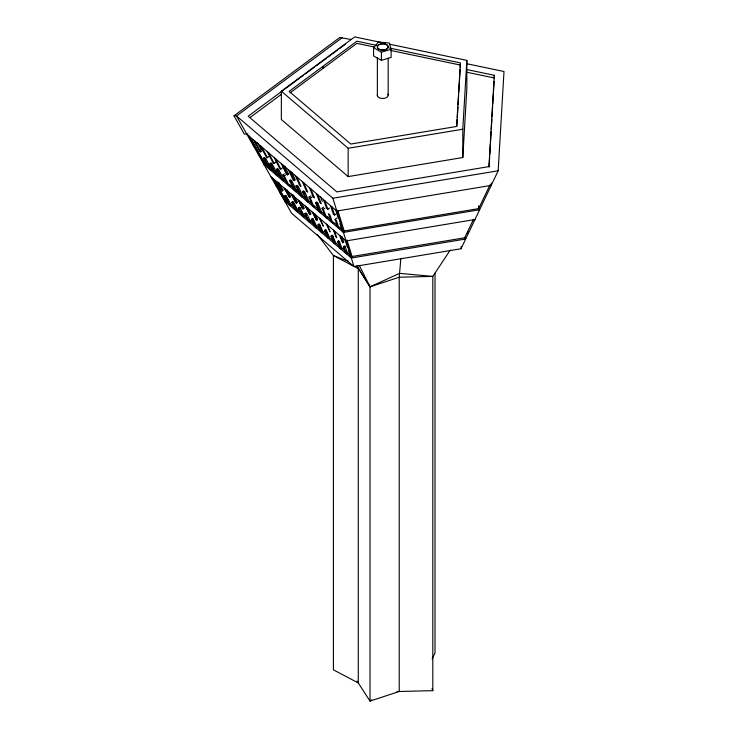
<?xml version="1.0" encoding="UTF-8"?>
<svg xmlns="http://www.w3.org/2000/svg" width="738" height="738" viewBox="0 0 738 738"><rect width="100%" height="100%" fill="white"/><g stroke="black" fill="none" stroke-linecap="round" stroke-linejoin="round"><path stroke-width="1.11" d="M456.794 126.336L457.191 119.528M457.32 117.259L457.92 107.038M458.058 104.768L458.658 94.556M458.787 92.287L459.387 82.075M459.516 79.805L460.115 69.593M460.254 67.324L460.383 65.055L390.614 50.442M384.968 43.238L354.692 36.9L281.353 91.217L281.353 119.528L348.161 176.585L462.8 157.535L462.8 129.224L466.84 60.387L389.461 44.179M462.8 157.535L466.84 88.698L466.84 60.387M247.95 133.919L244.324 134.076L234.001 115.829L236.52 115.967L291.584 213.264L353.972 266.547L461.029 248.752L461.167 246.455M479.285 208.522L479.608 209.758L478.436 209.177L478.63 205.773M467.255 69.63L494.303 75.294L488.943 166.613L336.86 191.898L248.217 116.198L303.29 75.405M489.082 167.019L489.681 156.742M489.82 154.463L490.419 144.187M490.558 141.908L491.157 131.632M491.287 129.353L491.895 119.076M492.025 116.788L492.633 106.521M492.763 104.233L493.362 93.957M493.501 91.678L494.1 81.401M246.843 134.215L336.823 211.05L491.213 185.395L491.351 183.098M461.029 248.752L498.178 170.773L503.999 71.503L466.942 63.745M400.826 258.77L399.221 277.22L399.221 691.488L370.015 701.1L357.091 681.091M473.224 219.915L464.423 238.383L465.678 239.001L351.334 258.005L284.693 201.096L285.606 200.146L274.038 179.712M478.436 209.177L490.041 184.804L491.213 185.395M467.283 233.568L468.261 231.511M432.173 658.859L435.023 652.955L435.023 273.208M450.291 250.025L432.809 276.39L432.809 690.667L396.979 691.543M373.576 47.767L378.446 42.094L389.295 43.016L391.122 49.252L391.122 57.426L381.408 60.359L373.576 55.931L373.576 47.767L381.408 52.195L391.122 49.252M479.608 209.758L343.419 232.396L264.047 164.611L264.951 163.661L250.514 138.163M351.334 258.005L352.238 257.055L346.961 239.979M253.171 139.611L259.342 150.773L260.597 149.814M259.342 150.773L260.68 151.927L261.944 150.967M263.457 158.218L264.444 157.462L265.745 158.578L271.861 169.685L270.874 170.441L264.757 159.325L263.457 158.218L269.628 169.38M264.757 159.325L265.745 158.578M260.2 145.617L266.058 156.511L267.405 157.664L269.324 156.198M269.97 163.781L270.957 163.024L272.257 164.14L278.06 174.98L277.073 175.736L271.27 164.888L269.97 163.781L275.827 174.675M271.27 164.888L272.257 164.14M267.23 151.622L272.783 162.249L274.121 163.402L275.929 162.028M276.482 169.343L277.47 168.587L278.77 169.703L284.259 180.275L283.272 181.031L277.783 170.45L276.482 169.343L282.027 179.971M277.783 170.45L278.77 169.703M274.259 157.628L279.499 167.987L280.846 169.14L282.368 167.978M288.235 185.266L282.995 174.897L284.37 173.854M282.995 174.897L284.296 176.013L285.671 174.961M281.289 163.624L286.215 173.725L287.562 174.878L288.549 174.122L284.656 166.087M289.499 180.459L290.495 179.712L291.796 180.819L296.658 190.865L295.67 191.622L290.809 181.576L289.499 180.459L294.434 190.561M290.809 181.576L291.796 180.819M288.318 169.629L292.94 179.463L294.277 180.616L295.265 179.86L291.621 172.037M276.215 181.29L281.999 190.939L282.986 190.183L278.632 182.268M290.846 185.275L289.471 186.327L284.296 176.013M296.012 186.022L296.999 185.266L298.309 186.382L302.866 196.16L301.87 196.917L297.322 187.138L296.012 186.022L300.634 195.856M284.444 196.17L285.44 195.413L286.261 196.114L291.159 205.007L290.163 205.764L284.444 196.17L289.379 205.099M297.322 187.138L298.309 186.382M285.265 196.871L286.261 196.114M284.029 187.959L289.582 197.415L290.578 196.659L287.027 189.961M302.469 191.529L303.456 190.782L304.794 191.926L309.028 201.437L308.041 202.184L303.807 192.683L302.469 191.529L306.74 201.077M303.807 192.683L304.794 191.926M291.704 202.369L292.7 201.612L293.623 202.397L298.189 211.013L297.193 211.769L291.704 202.369L296.316 211.022M292.626 203.153L293.623 202.397M295.486 202.452L296.482 201.695L297.322 202.415L296.325 203.181L295.486 202.452L291.178 194.066M313.032 206.446L309.038 197.147L310.836 195.773M314.277 207.507L310.338 198.254L312.137 196.889M298.355 208.051L299.351 207.295L300.163 207.987L304.434 216.345L303.438 217.101L298.355 208.051L302.654 216.437M299.176 208.743L300.163 207.987M302.229 208.217L303.226 207.461L304.065 208.181L303.069 208.937L302.229 208.217L298.226 200.081M315.55 202.701L316.537 201.954L317.838 203.061L321.464 212.055L320.476 212.802L316.851 203.817L315.55 202.701L319.24 211.741M316.851 203.817L317.838 203.061M304.905 213.642L305.892 212.885L306.713 213.577L310.68 221.686L309.683 222.442L304.905 213.642L308.908 221.769M305.716 214.334L306.713 213.577M305.264 206.096L309.822 214.693L310.809 213.937L308.06 208.051M325.44 217.037L322.063 208.264L323.567 207.12M328.179 216.954L326.676 218.097L323.364 209.38L324.868 208.236M311.445 219.232L312.442 218.466L313.263 219.168L316.925 227.018L315.938 227.774L311.445 219.232L315.154 227.11M312.266 219.924L313.263 219.168M323.465 199.647L326.528 208.153L327.875 209.306L329.462 208.098M312.312 212.11L316.565 220.459L317.561 219.703L315.025 214.002M317.995 224.822L318.982 224.057L319.803 224.758L323.179 232.35L322.183 233.107L317.995 224.822L321.399 232.442M318.807 225.514L319.803 224.758M330.495 205.653L333.253 213.891L334.591 215.044L335.882 214.057M337.838 227.627L335.089 219.389L336.814 218.07M324.536 230.413L325.532 229.647L326.353 230.348L329.425 237.691L328.428 238.448L324.536 230.413L327.644 237.774M325.357 231.105L326.353 230.348M340.808 227.378L339.083 228.688L336.39 220.496L335.089 219.389M331.085 236.003L332.082 235.237L332.893 235.939L335.67 243.023L334.674 243.78L331.085 236.003L333.899 243.116M331.906 236.695L332.893 235.939M337.626 241.584L338.622 240.828L339.443 241.529L341.915 248.355L340.928 249.112L338.447 242.285L337.626 241.584L340.144 248.448M338.447 242.285L339.443 241.529M339.711 235.514L342.7 242.774L343.696 242.018L341.795 236.354M343.456 246.566L344.452 245.809L345.172 246.418L347.386 253.023L346.39 253.78L343.456 246.566L345.707 253.199M344.176 247.175L345.172 246.418M234.001 115.829L339.766 37.5L351.27 39.52M342.284 37.638L236.52 115.967L332.866 198.245L353.972 266.547M305.135 74.049L314.314 67.25M316.15 65.885L326.242 58.413M328.078 57.047L337.257 50.249M339.093 48.892L345.522 44.132M250.053 117.526L281.261 94.409M290.052 92.84L356.851 43.367L374.858 47.14M371.786 699.79L370.015 701.1L370.015 286.824L359.305 265.385M264.047 164.611L265.154 164.325L249.057 135.884M284.693 201.096L285.818 200.801L273.152 178.43M281.353 91.217L348.161 148.273L462.8 129.224M332.866 198.245L498.178 170.773M478.15 208.706L343.096 231.16L343.419 232.396L344.323 231.446L338.05 211.169M474.968 219.509L346.057 240.929L270.929 176.779M352.118 256.483L465.327 237.673M377.109 45.461L356.851 41.217L289.139 91.374L350.818 144.048L456.656 126.456L460.383 62.905L389.489 48.053M467.255 72.315L494.303 77.979L494.303 75.294M348.419 261.344L333.41 255.569L317.322 234.509M287.202 172.978L288.549 174.122M253.291 145.607L254.638 146.761L248.245 135.414M339.296 219.057L338.29 218.199L335.772 210.155M257.599 153.209L258.9 154.325L265.293 165.672M309.038 197.147L310.338 198.254M322.063 208.264L323.364 209.38M340.947 224.389L339.969 223.559L342.487 231.603M264.951 163.661L268.909 167.046M271.732 169.454L275.864 172.987M277.94 174.758L280.422 176.88M282.903 179.002L287.58 182.996M289.305 184.463L299.868 193.485M306.833 199.435L301.621 195.109M308.945 201.234L312.395 204.177M314.111 205.653L319.286 210.072M321.39 211.861L324.785 214.767M326.482 216.216L330.735 219.841M333.281 222.018L337.524 225.643M339.222 227.092L341.768 229.269M276.815 173.919L278.06 174.98M283.023 179.214L284.259 180.275M295.421 189.814L296.658 190.865M282.147 189.463L282.986 190.183M289.628 195.847L290.578 196.659M309.969 213.217L310.809 213.937M317.561 219.703L315.44 216.123M342.958 241.391L343.696 242.018M276.095 185.893L277.22 186.852L272.101 177.775M348.041 247.331L347.192 246.612L345.181 240.182M279.536 191.972L285.735 201.991M349.36 251.603L348.539 250.902L350.559 257.341M285.606 200.146L287.921 202.129M290.246 204.112L295.652 208.725M309.01 220.136L297.183 210.035L298.189 211.013M320.744 230.155L309.794 220.8L310.68 221.686M334.037 241.501L322.303 231.483L323.179 232.35M339.508 246.178L334.821 242.175L335.67 243.023M341.076 247.516L345.845 251.584M349.784 254.951L346.648 252.267L347.386 253.023M290.375 204.343L291.159 205.007M303.65 215.68L304.434 216.345M316.15 226.354L316.925 227.018M328.641 237.018L329.425 237.691M341.141 247.691L341.915 248.355M357.1 266.114L370.015 286.824L399.221 277.22L432.809 276.39L399.562 273.374L370.015 286.824L356.86 265.994M268.291 164.417L269.388 166.41M279.407 184.5L280.505 186.483M285.44 195.413L288.641 201.206M257.497 142.886L261.39 149.952M254.573 140.81L260.68 151.927M277.091 182.037L281.999 190.939M270.957 163.024L272.525 165.939M275.652 171.76L276.695 173.698M261.603 146.816L267.405 157.664M292.7 201.612L293.696 203.485M294.693 205.358L296.685 209.103M285.016 188.808L289.582 197.415M277.47 168.587L278.457 170.478M268.632 152.821L274.121 163.402M294.084 197.037L296.003 200.764M299.351 207.295L300.394 209.334M301.445 211.372L303.539 215.459M293.53 194.989L297.322 202.415M292.064 194.823L296.325 203.181M275.661 158.827L280.846 169.14M302.22 205.422L303.226 207.461M301.095 202.101L304.065 208.181M299.102 200.837L303.069 208.937M293.872 186.631L295.32 189.601M282.691 164.823L287.562 174.878M312.442 218.466L316.048 226.142M306.15 206.852L309.822 214.693M289.72 170.829L294.277 180.616M318.982 224.057L321.888 230.56M295.348 175.635L299.619 185.173L300.984 186.345L296.75 176.834M313.189 212.867L316.565 220.459M302.377 181.64L306.371 190.939L307.718 192.092L303.779 182.839M325.532 229.647L328.558 236.824M319.351 218.125L323.309 226.215L320.237 218.882M309.406 187.637L313.096 196.677L314.434 197.83L310.818 188.845M332.082 235.237L334.425 241.178M326.399 224.14L330.052 231.972L327.275 224.896M316.436 193.642L319.812 202.415L321.159 203.568L317.847 194.841M320.449 196.612L322.285 201.456M338.622 240.828L339.323 242.737M333.438 230.155L335.956 237.018L336.796 237.737L334.323 230.911M331.639 222.332L328.576 213.826L329.877 214.942L332.875 223.393M432.053 688.554L432.809 690.667M324.877 200.847L327.875 209.306M340.486 236.169L342.7 242.774M331.906 206.852L334.591 215.044M339.139 218.356L341.113 224.758M347.026 243.872L349.342 251.344M349.996 253.475L350.984 256.676M336.5 209.813L336.823 211.05M388.17 58.099L388.17 94.962M381.408 52.195L381.408 60.359M377.367 57.721L377.367 95.737M348.161 148.273L348.161 176.585M322.995 66.3L322.995 68.44M387.81 94.169A5.443 3.146 0 0 1 382.016 98.458L380.651 98.237A5.443 3.146 0 0 1 377.376 94.916M384.885 43.976L383.52 43.754A5.443 3.146 0 0 0 377.524 46.033A5.443 3.146 0 0 0 380.651 49.76L382.016 49.972A5.443 3.146 0 0 0 388.013 47.702A5.443 3.146 0 0 0 384.885 43.976M384.885 44.095L383.52 43.883A5.443 3.146 0 0 0 377.524 46.153A5.443 3.146 0 0 0 380.651 49.88L382.016 50.101A5.443 3.146 0 0 0 388.013 47.822A5.443 3.146 0 0 0 384.885 44.095M358.271 268.641L333.41 255.569L333.41 669.846L358.271 682.918L358.271 268.641"/></g></svg>
